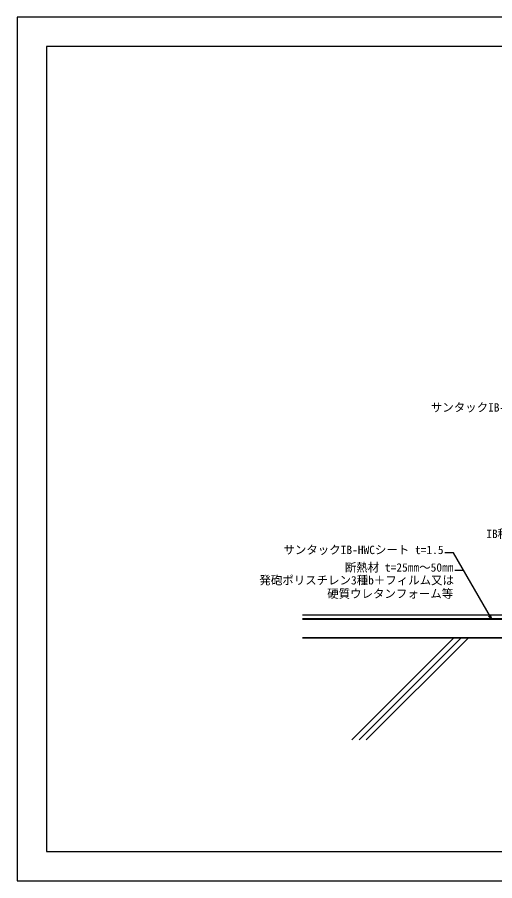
# Model space of a CAD drawing. Units: millimetres on the paper, with parts at other scales. Extents: x -210 to 1470, y -148 to 1040.
# Drawn here: x -210 to 447, y -148 to 1040 of the extents above; entities that cross this region are included whole.
import ezdxf
from ezdxf.enums import TextEntityAlignment as Align

# ---------------------------------------------------------------- set-up
doc = ezdxf.new("R2010")
doc.units = ezdxf.units.MM
for name, color, linetype in [('0-1_IBｼｰﾄ', 7, 'Continuous'), ('0-6_図面枠', 7, 'Continuous'), ('0-7_寸法線', 7, 'Continuous'), ('0-8_文字', 5, 'Continuous'), ('0-9_断熱材', 4, 'Continuous'), ('0-D_躯体', 7, 'Continuous'), ('0-E_輪郭線', 2, 'Continuous')]:
    doc.layers.add(name, color=color, linetype=linetype)
doc.styles.add('MS Gothic', font='')
doc.styles.get('MS Gothic').set_extended_font_data('MS Gothic')

msp = doc.modelspace()

# ---------------------------------------------------------------- linework, layer by layer
at = {"layer": '0-1_IBｼｰﾄ'}
for p, q in [((182.549, 217.222), (566.551, 217.222)), ((182.549, 212.222), (567.891, 212.222))]:
    msp.add_line(p, q, dxfattribs=at)
at = {"layer": '0-6_図面枠'}
msp.add_lwpolyline([(1470, -148.5), (1470, 1039.5), (-210, 1039.5), (-210, -148.5)], close=True, dxfattribs=at)
at = {"layer": '0-7_寸法線'}
msp.add_line((404.067, 278.455), (392.067, 278.455), dxfattribs=at)
for points in [[(442.884, 211.222), (390.211, 302.455), (378.211, 302.455)], [(438.642, 215.464), (442.884, 211.222), (441.331, 217.017)]]:
    msp.add_lwpolyline(points, dxfattribs=at)
at = {"layer": '0-9_断熱材', "color": 2}
for p, q in [((182.549, 211.222), (701.549, 211.222)), ((182.549, 186.222), (701.549, 186.222))]:
    msp.add_line(p, q, dxfattribs=at)
at = {"layer": '0-D_躯体'}
for p, q in [((702.549, 185.222), (182.549, 185.222)), ((390.453, 185.222), (250.498, 45.266)), ((400.352, 185.222), (260.397, 45.266)), ((410.252, 185.222), (270.296, 45.266))]:
    msp.add_line(p, q, dxfattribs=at)
at = {"layer": '0-E_輪郭線'}
msp.add_lwpolyline([(1430, 999.5), (-170, 999.5), (-170, -108.5), (1430, -108.5)], close=True, dxfattribs=at)

# ---------------------------------------------------------------- texts
at = {"layer": '0-8_文字', "color": 7, "style": 'MS Gothic'}
for s, p in [('サンタックIB-HWCシート t=1.5', (359.103, 493.428)), ('IB積層鋼板♯10', (435.381, 319.481)), ('サンタックIB-HWCシート t=1.5', (156.269, 297.459)), ('断熱材 t=25㎜～50㎜', (240.786, 273.277)), ('発砲ポリスチレン3種b＋フィルム又は', (123.161, 255.655)), ('硬質ウレタンフォーム等', (216.481, 237.155))]:
    msp.add_text(s, height=11.55, dxfattribs=at).set_placement(p, align=Align.BOTTOM_LEFT)

doc.saveas('drawing.dxf')
